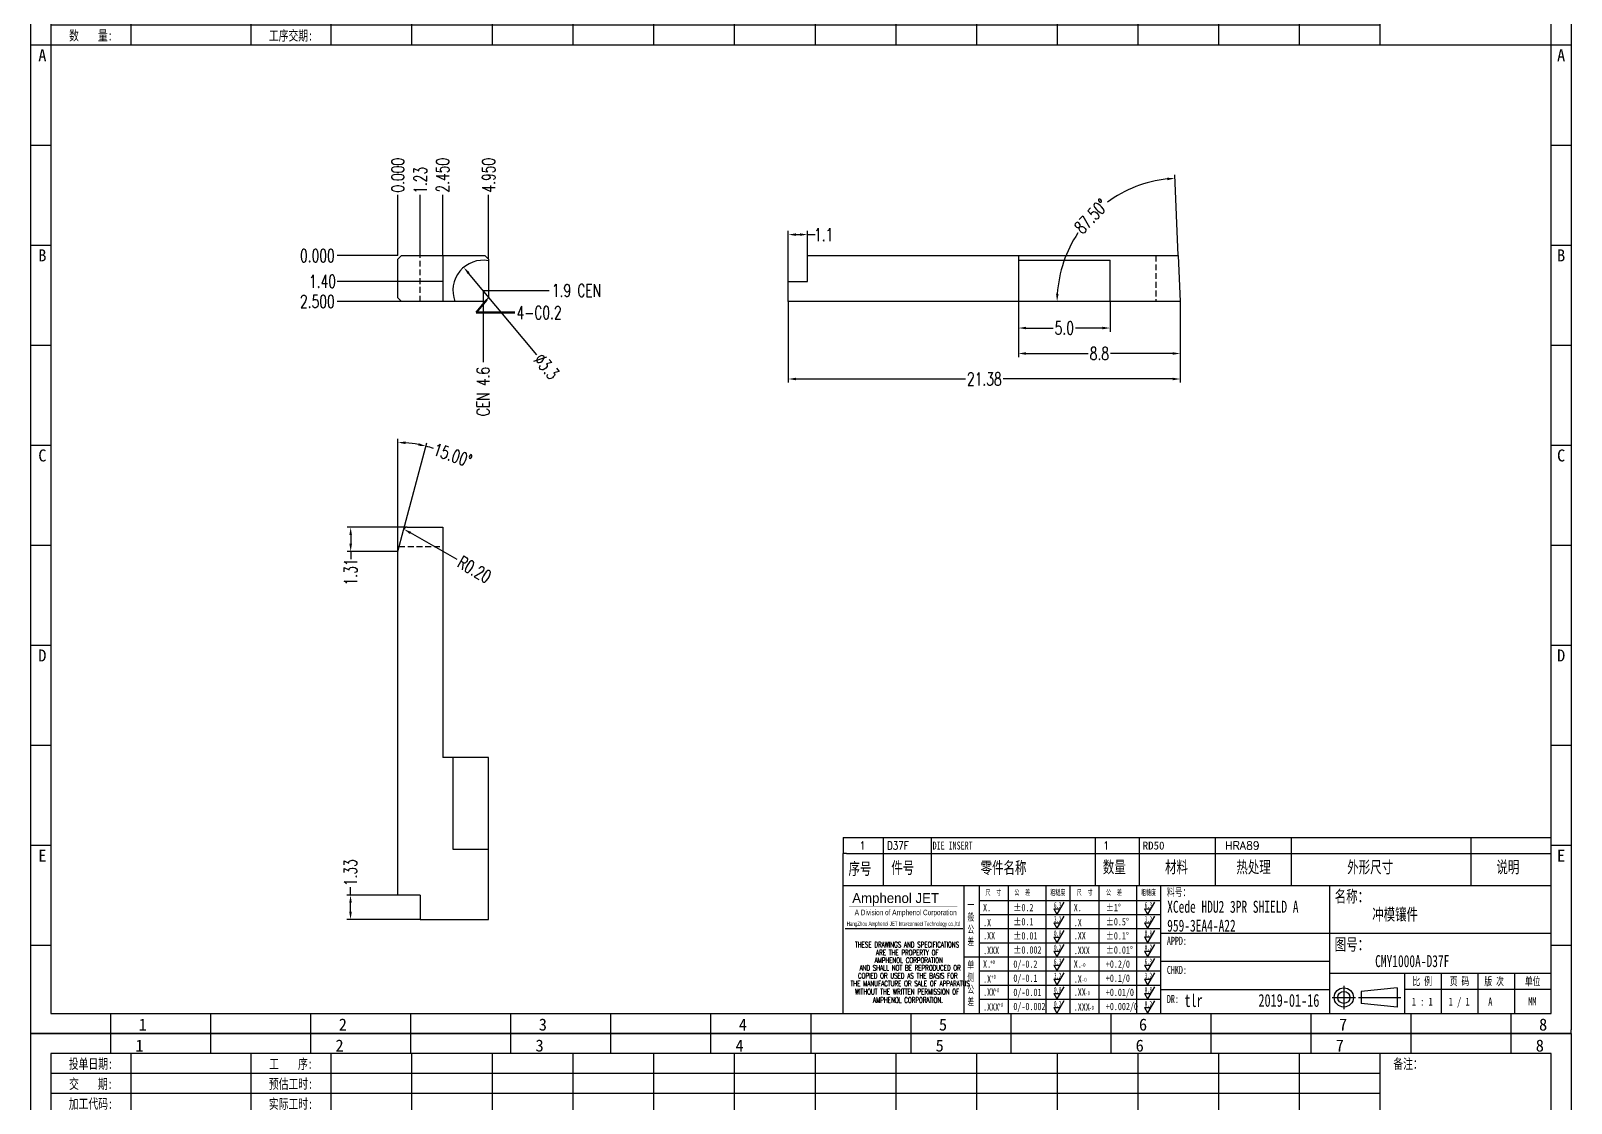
# Model space of a CAD drawing. Header units: millimetres. Extents: x -2852 to 5627, y -2271 to 1849.
# Drawn here: x -459.4 to -375.4, y -190.1 to -131.6 of the extents above; entities that cross this region are included whole.
import ezdxf
from ezdxf.enums import TextEntityAlignment as Align

# ---------------------------------------------------------------- set-up
doc = ezdxf.new("R2010")
doc.units = ezdxf.units.MM
doc.header["$PDSIZE"] = 3
doc.linetypes.add('DASHED2', pattern=[9.525, 6.35, -3.175])
for name, color, linetype in [('1', 7, 'Continuous'), ('11', 4, 'DASHED2'), ('41', 1, 'Continuous'), ('D03', 7, 'Continuous')]:
    doc.layers.add(name, color=color, linetype=linetype)
doc.styles.add('CH', font='仿宋_GB2312_0.ttf')
doc.styles.add('jet02', font='simplex.shx', dxfattribs={"width": 0.7})
doc.styles.add('SIMPLEX', font='SIMPLEX')
doc.styles.get("Standard").update_dxf_attribs({"font": '仿宋_GB2312_0.ttf', "width": 0.7})
doc.styles.add('TEXTSTYLE_1', font='TRIUMB.TTF')
doc.styles.add('TEXTSTYLE_2', font='TRIUM.TTF')
doc.styles.add('tk', font='', dxfattribs={"width": 0.7})
doc.styles.add('tk 2', font='仿宋_GB2312_0.ttf', dxfattribs={"width": 0.65})
doc.styles.add('tk 4', font='simplex.shx', dxfattribs={"width": 0.65, "bigfont": 'bigfont.shx'})
doc.styles.get('tk').set_extended_font_data('NSimSun')
doc.dimstyles.new('jet02', dxfattribs={"dimtxt": 3.5, "dimasz": 2.1, "dimexe": 1, "dimexo": 0, "dimgap": 0.5, "dimtad": 0, "dimtoh": 1, "dimdec": 3, "dimzin": 9, "dimdsep": 46, "dimtxsty": 'jet02', "dimcen": 0, "dimclrt": 256, "dimazin": 2, "dimtfac": 1, "dimtdec": 3, "dimtofl": 0, "dimtmove": 0, "dimatfit": 1, "dimfxl": 0, "dimarcsym": 0})

# ---------------------------------------------------------------- blocks, each defined once
blk = doc.blocks.new('A3-N')
at = {"layer": '1', "color": 1}
for p, q in [((0, 0), (0, 296.73)), ((0, 296.73), (420, 296.73)), ((21.82, 291.27), (21.82, 296.73)), ((49.09, 291.27), (49.09, 296.73)), ((76.36, 291.27), (76.36, 296.73)), ((103.64, 291.27), (103.64, 296.73)), ((103.64, 291.27), (103.64, 296.73)), ((103.64, 291.27), (103.64, 296.73)), ((130.91, 291.27), (130.91, 296.73)), ((158.18, 291.27), (158.18, 296.73)), ((185.45, 291.27), (185.45, 296.73)), ((212.73, 291.27), (212.73, 296.73)), ((240, 291.27), (240, 296.73)), ((267.27, 291.27), (267.27, 296.73)), ((294.55, 291.27), (294.55, 296.73)), ((321.82, 291.27), (321.82, 296.73)), ((349.09, 291.27), (349.09, 296.73)), ((376.36, 291.27), (376.36, 296.73)), ((403.64, 291.27), (403.64, 296.73)), ((420, 296.73), (420, 1)), ((5.45, 269.45), (0, 269.45)), ((420, 269.45), (414.55, 269.45)), ((5.45, 242.18), (0, 242.18)), ((420, 242.18), (414.55, 242.18)), ((5.45, 214.91), (0, 214.91)), ((420, 214.91), (414.55, 214.91)), ((5.45, 187.64), (0, 187.64)), ((420, 187.64), (414.55, 187.64)), ((5.45, 160.36), (0, 160.36)), ((420, 160.36), (414.55, 160.36)), ((5.45, 133.09), (0, 133.09)), ((420, 133.09), (414.55, 133.09)), ((5.45, 105.82), (0, 105.82)), ((420, 105.82), (414.55, 105.82)), ((5.45, 78.55), (0, 78.55)), ((420, 78.55), (414.55, 78.55)), ((5.45, 51.27), (0, 51.27)), ((420, 51.27), (414.55, 51.27)), ((222.45, 49.09), (221.45, 49.09)), ((221.45, 49.09), (221.45, 40.36)), ((222.45, 49.09), (414.55, 49.09)), ((232.36, 49.09), (232.36, 40.36)), ((245.45, 49.09), (245.45, 40.36)), ((290.18, 49.09), (290.18, 40.36)), ((302.18, 49.09), (302.18, 40.36)), ((322.91, 49.09), (322.91, 40.36)), ((343.64, 49.09), (343.64, 40.36)), ((392.73, 40.36), (392.73, 49.09)), ((258.55, 40.36), (258.55, 5.44)), ((266.45, 40.36), (266.45, 5.44)), ((276.78, 40.36), (276.78, 5.45)), ((291.18, 40.36), (291.18, 5.45)), ((301.51, 40.37), (301.51, 5.46)), ((308.01, 40.36), (308.01, 5.45)), ((354.09, 40.36), (354.09, 5.45)), ((308.01, 32.39), (258.55, 32.39)), ((308.01, 28.54), (258.55, 28.54)), ((414.55, 27.27), (308.01, 27.27)), ((5.45, 24), (0, 24)), ((308.01, 24.69), (258.55, 24.69)), ((420, 24), (414.55, 24)), ((308.01, 16.99), (258.55, 16.99)), ((354.09, 19.63), (308.01, 19.63)), ((308.01, 13.14), (258.55, 13.14)), ((414.55, 16.36), (354.09, 16.36)), ((374.55, 16.36), (374.55, 5.45)), ((384.55, 16.36), (384.55, 5.45)), ((394.55, 16.36), (394.55, 5.45)), ((404.55, 16.36), (404.55, 5.45)), ((308.01, 9.29), (258.55, 9.29)), ((308.01, 11.99), (354.09, 11.99)), ((372.51, 12.49), (362.69, 11.5)), ((362.69, 11.5), (362.69, 8.23)), ((372.51, 12.49), (372.51, 7.25)), ((414.55, 12), (374.55, 12)), ((21.82, 0), (21.82, 5.45)), ((49.09, 0), (49.09, 5.45)), ((76.36, 0), (76.36, 5.45)), ((103.64, 0), (103.64, 5.45)), ((130.91, 0), (130.91, 5.45)), ((158.18, 0), (158.18, 5.45)), ((185.45, 0), (185.45, 5.45)), ((212.73, 0), (212.73, 5.45)), ((240, 0), (240, 5.45)), ((267.27, 0), (267.27, 5.45)), ((294.55, 0), (294.55, 5.45)), ((321.82, 0), (321.82, 5.45)), ((349.09, 0), (349.09, 5.45)), ((372.51, 7.25), (362.69, 8.23)), ((376.36, 0), (376.36, 5.45)), ((403.64, 0), (403.64, 5.45)), ((1, 0), (0, 0)), ((420, 0), (1, 0)), ((420, 0), (420, 1))]:
    blk.add_line(p, q, dxfattribs=at)
at = {"layer": '1'}
for p, q in [((414.55, 278.18), (414.55, 284.73)), ((221.45, 40.36), (221.45, 5.45)), ((221.45, 40.36), (414.55, 40.36)), ((221.45, 40.36), (414.55, 40.36)), ((254.41, 40.36), (254.41, 5.45)), ((283.28, 40.36), (283.28, 5.45)), ((308.01, 36.24), (258.55, 36.24)), ((222.08, 28.67), (254.12, 28.67)), ((308.01, 20.84), (254.41, 20.84))]:
    blk.add_line(p, q, dxfattribs=at)
at = {"layer": '1', "color": 1, "ltscale": 0.05}
for p, q in [((278.93, 34.04), (279.79, 32.56)), ((278.93, 34.04), (280.65, 34.04)), ((281.68, 35.84), (279.79, 32.56)), ((303.66, 34.05), (304.52, 32.56)), ((303.66, 34.05), (305.38, 34.05)), ((306.41, 35.84), (304.52, 32.56)), ((278.93, 30.19), (279.79, 28.71)), ((278.93, 30.19), (280.65, 30.19)), ((281.68, 31.99), (279.79, 28.71)), ((303.66, 30.2), (305.38, 30.2)), ((303.66, 30.2), (304.52, 28.71)), ((306.41, 31.99), (304.52, 28.71)), ((278.93, 26.34), (279.79, 24.86)), ((278.93, 26.34), (280.65, 26.34)), ((281.68, 28.14), (279.79, 24.86)), ((303.66, 26.35), (304.52, 24.86)), ((303.66, 26.35), (305.38, 26.35)), ((306.41, 28.14), (304.52, 24.86)), ((278.93, 22.49), (280.65, 22.49)), ((278.93, 22.49), (279.79, 21.01)), ((281.68, 24.29), (279.79, 21.01)), ((303.66, 22.5), (305.38, 22.5)), ((303.66, 22.5), (304.52, 21.01)), ((306.41, 24.29), (304.52, 21.01)), ((278.93, 18.66), (279.79, 17.17)), ((278.93, 18.66), (280.65, 18.66)), ((281.68, 20.45), (279.79, 17.17)), ((303.66, 18.66), (304.52, 17.18)), ((303.66, 18.66), (305.38, 18.66)), ((306.41, 20.46), (304.52, 17.18)), ((278.93, 14.81), (280.65, 14.81)), ((278.93, 14.81), (279.79, 13.32)), ((281.68, 16.6), (279.79, 13.32)), ((281.68, 12.75), (279.79, 9.47)), ((303.66, 14.81), (305.38, 14.81)), ((303.66, 14.81), (304.52, 13.33)), ((306.41, 16.61), (304.52, 13.33)), ((306.41, 12.76), (304.52, 9.48)), ((278.93, 10.96), (279.79, 9.47)), ((278.93, 10.96), (280.65, 10.96)), ((281.68, 8.9), (279.79, 5.62)), ((303.66, 10.96), (304.52, 9.48)), ((303.66, 10.96), (305.38, 10.96)), ((306.41, 8.91), (304.52, 5.63)), ((278.93, 7.11), (279.79, 5.62)), ((278.93, 7.11), (280.65, 7.11)), ((303.66, 7.11), (305.38, 7.11)), ((303.66, 7.11), (304.52, 5.63))]:
    blk.add_line(p, q, dxfattribs=at)
at = {"layer": '1', "color": 1, "ltscale": 0.1}
for p, q in [((358.01, 13.02), (358.01, 6.71)), ((354.86, 9.87), (361.17, 9.87)), ((362.03, 9.87), (373.54, 9.87))]:
    blk.add_line(p, q, dxfattribs=at)
at = {"layer": '1'}
blk.add_lwpolyline([(221.45, 5.45), (414.55, 5.45), (414.55, 291.27), (5.45, 291.27), (5.45, 5.45), (414.55, 5.45)], dxfattribs=at)
at = {"layer": '1', "color": 7, "linetype": 'Continuous', "const_width": 0.123}
blk.add_lwpolyline([(223.11, 34.74), (252.6, 34.76)], dxfattribs=at)
at = {"layer": '1', "color": 1}
for radius in [2.62, 1.64]:
    blk.add_circle((358.01, 9.87), radius, dxfattribs=at)
at = {"layer": '41'}
for p, q in [((27.27, 291.27), (27.27, 269.45)), ((60, 291.27), (60, 269.45)), ((81.82, 291.27), (81.82, 269.45)), ((103.82, 291.27), (103.82, 269.45)), ((125.82, 291.27), (125.82, 269.45)), ((147.82, 291.27), (147.82, 269.45)), ((169.82, 291.27), (169.82, 269.45)), ((191.82, 291.27), (191.82, 269.45)), ((213.82, 291.27), (213.82, 269.45)), ((235.82, 291.27), (235.82, 269.45)), ((257.82, 291.27), (257.82, 269.45)), ((279.82, 291.27), (279.82, 269.45)), ((301.82, 291.27), (301.82, 269.45)), ((323.82, 291.27), (323.82, 269.45)), ((345.82, 291.27), (345.82, 269.45)), ((367.82, 291.27), (367.82, 269.45)), ((367.82, 285.82), (5.45, 285.82)), ((367.82, 280.36), (5.45, 280.36)), ((367.82, 274.91), (5.45, 274.91)), ((414.55, 269.45), (5.45, 269.45))]:
    blk.add_line(p, q, dxfattribs=at)
at = {"layer": '1', "color": 1}
for s, p in [('1', (29.64, 295.11)), ('2', (84.18, 295.11)), ('3', (138.73, 295.11)), ('4', (193.27, 295.11)), ('5', (247.82, 295.11)), ('6', (302.36, 295.11)), ('7', (356.91, 295.11)), ('8', (411.45, 295.11)), ('1', (30.53, 4.11)), ('2', (85.08, 4.11)), ('3', (139.62, 4.11)), ('4', (194.17, 4.11)), ('5', (248.72, 4.11)), ('6', (303.26, 4.11)), ('7', (357.81, 4.11)), ('8', (412.35, 4.11))]:
    blk.add_text(s, height=3.27, dxfattribs=at).set_placement(p, align=Align.TOP_CENTER)
at = {"layer": '1', "style": 'tk', "width": 0.7}
for s, p in [('投单日期:', (16.36, 288.55)), ('工    序:', (70.91, 288.55)), ('备注：', (375.51, 288.55)), ('交    期:', (16.36, 283.09)), ('预估工时:', (70.91, 283.09)), ('加工代码:', (16.36, 277.64)), ('实际工时:', (70.91, 277.64)), ('数    量:', (16.36, 272.18)), ('工序交期:', (70.91, 272.18))]:
    blk.add_text(s, height=2.727, dxfattribs=at).set_placement(p, align=Align.MIDDLE)
at = {"layer": '1', "color": 1}
for s, p in [('A', (2.04, 268.36)), ('B', (2.04, 213.82)), ('C', (2.04, 159.27)), ('D', (2.04, 104.73)), ('E', (2.04, 50.18))]:
    blk.add_text(s, height=3.27, dxfattribs=at).set_placement(p, align=Align.TOP_LEFT)
for s, p in [('A', (418.37, 268.36)), ('B', (418.37, 213.82)), ('C', (418.37, 159.27)), ('D', (418.37, 104.73)), ('E', (418.37, 50.18))]:
    blk.add_text(s, height=3.27, dxfattribs=at).set_placement(p, align=Align.TOP_RIGHT)
at = {"layer": '1', "color": 1, "style": 'tk 2', "width": 0.7}
for s, height, p in [('序号', 3.273, (222.96, 43.34)), ('件号', 3.273, (234.62, 43.61)), ('零件名称', 3.273, (258.97, 43.61)), ('数量', 3.273, (292.3, 43.78)), ('材料', 3.273, (309.27, 43.78)), ('热处理', 3.273, (328.71, 43.78)), ('外形尺寸', 3.273, (358.94, 43.78)), ('说明', 3.273, (399.61, 43.78)), ('料号：', 2.182, (309.77, 37.46)), ('名称：', 3.273, (355.52, 35.79)), ('图号：', 3.273, (355.52, 22.7)), ('比 例', 2.182, (376.69, 13.18)), ('页 码', 2.182, (386.85, 13.18)), ('版 次', 2.182, (396.31, 13.18)), ('单位', 2.182, (407.35, 13.18))]:
    blk.add_text(s, height=height, dxfattribs=at).set_placement(p)
at = {"layer": '1', "color": 7, "linetype": 'Continuous', "style": 'TEXTSTYLE_1'}
blk.add_text('Amphenol JET', height=2.7, dxfattribs=at).set_placement((223.96, 35.61))
at = {"layer": '1', "color": 7, "linetype": 'Continuous'}
for s, height, style, width, p in [('A Division of Amphenol Corporation', 1.5, 'TEXTSTYLE_2', 0.7, (224.64, 32.29)), ('HangZhou Amphenol JET Interconnect Technology co.,ltd ', 1.2, 'TEXTSTYLE_2', 0.6, (222.47, 29.36)), ('THESE DRAWINGS AND SPECIFICATIONS', 1.5, 'tk 4', 0.6, (224.73, 23.52)), ('ARE THE PROPERTY OF', 1.5, 'tk 4', 0.6, (230.45, 21.35)), ('AND SHALL NOT BE REPRODUCED OR', 1.5, 'tk 4', 0.6, (225.95, 17.17)), ('AMPHENOL CORPORATION', 1.5, 'tk 4', 0.6, (230.04, 19.27)), ('THE MANUFACTURE OR SALE OF APPARATUS', 1.5, 'tk 4', 0.6, (223.5, 12.92)), ('COPIED OR USED AS THE BASIS FOR', 1.5, 'tk 4', 0.6, (225.54, 15.02)), ('WITHOUT THE WRITTEN PERMISSION OF', 1.5, 'tk 4', 0.6, (224.73, 10.67)), ('AMPHENOL CORPORATION.', 1.5, 'tk 4', 0.6, (229.63, 8.4))]:
    blk.add_text(s, height=height, dxfattribs=dict(at, style=style, width=width)).set_placement(p)
at = {"layer": '1', "color": 1, "style": 'tk 2', "width": 0.7}
for s, p in [('X.', (259.64, 34.37)), ('%%P0.2', (267.9, 34.37)), ('X.', (284.37, 34.37)), ('%%P1%%D', (293.12, 34.37)), ('.X', (259.64, 30.28)), ('%%P0.1', (267.9, 30.52)), ('.X', (284.37, 30.28)), ('%%P0.5%%D', (293.12, 30.52)), ('.XX', (259.64, 26.71)), ('%%P0.01', (267.9, 26.67)), ('.XX', (284.37, 26.71)), ('%%P0.1%%D', (293.12, 26.67)), ('.XXX', (259.64, 22.68)), ('%%P0.002', (267.9, 22.82)), ('.XXX', (284.37, 22.68)), ('%%P0.01%%D', (293.12, 22.82)), ('X.', (259.64, 18.97)), ('0/-0.2', (267.9, 18.97)), ('X.', (284.37, 18.97)), ('+0.2/0', (293.12, 18.97)), ('.X', (259.64, 14.88)), ('0/-0.1', (267.9, 15.12)), ('.X', (284.37, 14.88)), ('+0.1/0', (293.12, 15.12)), ('.XX', (259.64, 11.31)), ('0/-0.01', (267.9, 11.27)), ('0/-0.002', (267.9, 7.42)), ('.XX', (284.37, 11.31)), ('+0.01/0', (293.12, 11.27)), ('+0.002/0', (293.12, 7.42)), ('.XXX', (259.64, 7.28)), ('.XXX', (284.37, 7.28))]:
    blk.add_text(s, height=2, dxfattribs=at).set_placement(p, align=Align.MIDDLE_LEFT)
at = {"layer": '1', "color": 1, "ltscale": 0.05, "style": 'tk 2', "width": 0.5}
for s, p in [('6.3', (279.01, 34.26)), ('6.3', (303.74, 34.27)), ('3.2', (279.01, 30.41)), ('3.2', (303.74, 30.42)), ('0.8', (279.01, 26.56)), ('0.8', (303.74, 26.57)), ('0.2', (279.01, 22.71)), ('0.2', (303.74, 22.72)), ('6.3', (279.01, 18.87)), ('6.3', (303.74, 18.88)), ('3.2', (279.01, 15.02)), ('0.8', (279.01, 11.17)), ('3.2', (303.74, 15.03)), ('0.8', (303.74, 11.18)), ('0.2', (279.01, 7.32)), ('0.2', (303.74, 7.33))]:
    blk.add_text(s, height=1.6, dxfattribs=at).set_placement(p)
at = {"layer": '1', "style": 'tk 2', "width": 0.7}
for s, p in [('APPD:', (309.77, 24.21)), ('CHKD:', (309.77, 16.27)), ('DR:', (309.77, 8.35))]:
    blk.add_text(s, height=2.182, dxfattribs=at).set_placement(p)
at = {"layer": '1', "color": 7, "style": 'tk 2', "width": 0.7}
blk.add_text('MM', height=2.182, dxfattribs=at).set_placement((408.31, 7.75))
at = {"layer": '1', "color": 1, "ltscale": 0.05, "char_height": 1.5, "width": 6.3627, "attachment_point": 1, "style": 'tk 2'}
for s, insert in [('尺  寸', (260.31, 39.25)), ('公  差', (268.17, 39.25)), ('粗糙度', (277.98, 39.25)), ('尺  寸', (285.2, 39.25)), ('公  差', (293.18, 39.25)), ('粗糙度', (302.71, 39.26))]:
    blk.add_mtext(s, dxfattribs=dict(at, insert=insert))
at = {"layer": '1', "ltscale": 0.05, "char_height": 2, "width": 2.5195, "attachment_point": 1, "style": 'tk 2'}
for s, insert in [('一般公差', (255.39, 36.11)), ('单侧公差', (255.39, 19.71))]:
    blk.add_mtext(s, dxfattribs=dict(at, insert=insert))
at = {"layer": '1', "color": 1, "ltscale": 0.05, "char_height": 1.2, "width": 5.1396, "attachment_point": 1, "line_spacing_factor": 0.8, "style": 'tk 2'}
for s, insert in [('+0', (261.58, 20.13)), ('-0', (286.31, 19.33)), ('+0', (261.88, 16.09)), ('-0', (286.61, 15.29)), ('+0', (262.79, 12.45)), ('+0', (263.87, 8.44)), ('-0', (287.51, 11.65)), ('-0', (288.59, 7.64))]:
    blk.add_mtext(s, dxfattribs=dict(at, insert=insert))
at = {"layer": '1', "style": 'tk 2', "width": 0.7}
for tag, p in [('PATR-NO1', (309.84, 32.96)), ('TITLE', (365.74, 30.9)), ('PATR-NO2', (309.84, 27.81)), ('DWG-NO:', (366.54, 18.14))]:
    blk.add_attdef(tag, p, '', height=3.27, dxfattribs=at)
at = {"layer": '1', "color": 1, "style": 'tk 2', "width": 0.7}
for tag, p in [('DRAW', (314.55, 7.27)), ('DATE', (334.72, 7.32))]:
    blk.add_attdef(tag, p, '', height=3.49, dxfattribs=at)
at = {"layer": '1', "style": 'tk 2', "width": 0.7}
for tag, p in [('SCALE', (376.55, 8.73)), ('SHEET', (386.6, 8.72)), ('REV', (397.38, 8.73))]:
    blk.add_attdef(tag, text='', height=2.18, dxfattribs=at).set_placement(p, align=Align.MIDDLE_LEFT)
blk = doc.blocks.new('FB3')
at = {"layer": '1', "color": 1}
for p, q in [((0, 4.36), (193.09, 4.36)), ((0, 4.36), (0, 0)), ((10.91, 4.36), (10.91, 0)), ((24, 4.36), (24, 0)), ((68.73, 4.36), (68.73, 0)), ((80.73, 4.36), (80.73, 0)), ((101.45, 4.36), (101.45, 0)), ((122.18, 4.36), (122.18, 0)), ((171.27, 0), (171.27, 4.36))]:
    blk.add_line(p, q, dxfattribs=at)
at = {"layer": '1'}
for tag, style, p in [('ITEM', 'SIMPLEX', (4.36, 2.18)), ('PARTNO', 'SIMPLEX', (12, 2.18)), ('QTY', 'SIMPLEX', (74.18, 2.18)), ('MATL', 'CH', (81.72, 2.18)), ('FINISH', 'SIMPLEX', (104.17, 2.18)), ('SPEC', 'SIMPLEX', (130.91, 2.18)), ('REMARK', 'SIMPLEX', (174.06, 2.18))]:
    blk.add_attdef(tag, text='', height=2.18, dxfattribs=dict(at, style=style)).set_placement(p, align=Align.MIDDLE_LEFT)
at = {"layer": '1', "style": 'tk', "width": 0.7}
blk.add_attdef('DIE', text='', height=2.18, dxfattribs=at).set_placement((24.43, 2.18), align=Align.MIDDLE_LEFT)
blk = doc.blocks.new('*D3106')
at = {"layer": '41', "ltscale": 0.05}
blk.add_line((475.807, -2596.267), (472.499, -2596.267), dxfattribs=at)
at = {"layer": 'Defpoints', "color": 0, "ltscale": 0.05}
for p in [(472.499, -2596.267), (475.807, -2596.267), (475.807, -2596.267)]:
    blk.add_point(p, dxfattribs=at)
at = {"layer": '41', "ltscale": 0.05, "insert": (471.419, -2596.267), "char_height": 0.7, "attachment_point": 5, "style": 'jet02'}
blk.add_mtext('0.000', dxfattribs=at)
blk = doc.blocks.new('*D3107')
at = {"layer": '41', "ltscale": 0.05}
blk.add_line((476.007, -2598.767), (472.499, -2598.767), dxfattribs=at)
at = {"layer": 'Defpoints', "color": 0, "ltscale": 0.05}
for p in [(475.807, -2596.267), (472.499, -2598.767), (476.007, -2598.767)]:
    blk.add_point(p, dxfattribs=at)
at = {"layer": '41', "ltscale": 0.05, "insert": (471.419, -2598.767), "char_height": 0.7, "attachment_point": 5, "style": 'jet02'}
blk.add_mtext('2.500', dxfattribs=at)
blk = doc.blocks.new('*D3108')
at = {"layer": '41', "ltscale": 0.05}
blk.add_line((475.807, -2597.667), (472.499, -2597.667), dxfattribs=at)
at = {"layer": 'Defpoints', "color": 0, "ltscale": 0.05}
for p in [(475.807, -2596.267), (472.499, -2597.667), (475.807, -2597.667)]:
    blk.add_point(p, dxfattribs=at)
at = {"layer": '41', "ltscale": 0.05, "insert": (471.699, -2597.667), "char_height": 0.7, "attachment_point": 5, "style": 'jet02'}
blk.add_mtext('1.40', dxfattribs=at)
blk = doc.blocks.new('*D3109')
at = {"layer": '41', "ltscale": 0.05}
blk.add_line((480.457, -2598.167), (484.066, -2598.167), dxfattribs=at)
at = {"layer": 'Defpoints', "color": 0, "ltscale": 0.05}
for p in [(475.807, -2596.267), (480.457, -2598.167), (484.066, -2598.167)]:
    blk.add_point(p, dxfattribs=at)
at = {"layer": '41', "ltscale": 0.05, "insert": (485.554, -2598.167), "char_height": 0.7, "attachment_point": 5, "style": 'jet02'}
blk.add_mtext('1.9{\\C1; CEN }', dxfattribs=at)
blk = doc.blocks.new('*D3110')
at = {"layer": '41', "ltscale": 0.05}
blk.add_line((475.807, -2596.267), (475.807, -2592.958), dxfattribs=at)
at = {"layer": 'Defpoints', "color": 0, "ltscale": 0.05}
for p in [(475.807, -2592.958), (475.807, -2596.267), (475.807, -2596.267)]:
    blk.add_point(p, dxfattribs=at)
at = {"layer": '41', "ltscale": 0.05, "insert": (475.807, -2591.878), "char_height": 0.7, "attachment_point": 5, "rotation": 90, "style": 'jet02'}
blk.add_mtext('0.000', dxfattribs=at)
blk = doc.blocks.new('*D3111')
at = {"layer": '41', "ltscale": 0.05}
blk.add_line((477.032, -2596.267), (477.032, -2592.958), dxfattribs=at)
at = {"layer": 'Defpoints', "color": 0, "ltscale": 0.05}
for p in [(477.032, -2592.958), (475.807, -2596.267), (477.032, -2596.267)]:
    blk.add_point(p, dxfattribs=at)
at = {"layer": '41', "ltscale": 0.05, "insert": (477.032, -2592.158), "char_height": 0.7, "attachment_point": 5, "rotation": 90, "style": 'jet02'}
blk.add_mtext('1.23', dxfattribs=at)
blk = doc.blocks.new('*D3112')
at = {"layer": '41', "ltscale": 0.05}
blk.add_line((478.257, -2596.267), (478.257, -2592.958), dxfattribs=at)
at = {"layer": 'Defpoints', "color": 0, "ltscale": 0.05}
for p in [(478.257, -2592.958), (475.807, -2596.267), (478.257, -2596.267)]:
    blk.add_point(p, dxfattribs=at)
at = {"layer": '41', "ltscale": 0.05, "insert": (478.257, -2591.878), "char_height": 0.7, "attachment_point": 5, "rotation": 90, "style": 'jet02'}
blk.add_mtext('2.450', dxfattribs=at)
blk = doc.blocks.new('*D3113')
at = {"layer": '41', "ltscale": 0.05}
blk.add_line((480.757, -2596.467), (480.757, -2592.958), dxfattribs=at)
at = {"layer": 'Defpoints', "color": 0, "ltscale": 0.05}
for p in [(480.757, -2592.958), (475.807, -2596.267), (480.757, -2596.467)]:
    blk.add_point(p, dxfattribs=at)
at = {"layer": '41', "ltscale": 0.05, "insert": (480.757, -2591.878), "char_height": 0.7, "attachment_point": 5, "rotation": 90, "style": 'jet02'}
blk.add_mtext('4.950', dxfattribs=at)
blk = doc.blocks.new('*D3114')
at = {"layer": '41', "ltscale": 0.05}
blk.add_line((480.457, -2598.167), (480.457, -2602.076), dxfattribs=at)
at = {"layer": 'Defpoints', "color": 0, "ltscale": 0.05}
for p in [(475.807, -2596.267), (480.457, -2598.167), (480.457, -2602.076)]:
    blk.add_point(p, dxfattribs=at)
at = {"layer": '41', "ltscale": 0.05, "insert": (480.457, -2603.844), "char_height": 0.7, "attachment_point": 5, "rotation": 90, "style": 'jet02'}
blk.add_mtext('{\\C1; CEN }4.6', dxfattribs=at)
blk = doc.blocks.new('*D3115')
at = {"layer": '41', "ltscale": 0.05}
blk.add_line((483.384, -2601.667), (479.668, -2597.223), dxfattribs=at)
blk.add_solid([(479.722, -2597.178), (479.615, -2597.268), (479.399, -2596.901)], dxfattribs=at)
at = {"layer": 'Defpoints', "color": 0, "ltscale": 0.05}
for p in [(479.399, -2596.901), (481.516, -2599.433)]:
    blk.add_point(p, dxfattribs=at)
at = {"layer": '41', "ltscale": 0.05, "insert": (483.919, -2602.308), "char_height": 0.7, "attachment_point": 5, "rotation": 309.89719, "style": 'jet02'}
blk.add_mtext('∅3.3', dxfattribs=at)
blk = doc.blocks.new('*D3116')
at = {"layer": '41', "ltscale": 0.05}
for p, q in [((497.101, -2597.667), (497.101, -2594.918)), ((497.521, -2595.118), (497.731, -2595.118)), ((498.151, -2596.267), (498.151, -2594.918)), ((498.151, -2595.118), (498.571, -2595.118))]:
    blk.add_line(p, q, dxfattribs=at)
for points in [[(497.521, -2595.048), (497.521, -2595.188), (497.101, -2595.118)], [(497.731, -2595.048), (497.731, -2595.188), (498.151, -2595.118)]]:
    blk.add_solid(points, dxfattribs=at)
at = {"layer": 'Defpoints', "color": 0, "ltscale": 0.05}
for p in [(498.151, -2595.118), (498.151, -2596.267), (497.101, -2597.667)]:
    blk.add_point(p, dxfattribs=at)
at = {"layer": '41', "ltscale": 0.05, "insert": (499.032, -2595.118), "char_height": 0.7, "attachment_point": 5, "style": 'jet02'}
blk.add_mtext('1.1', dxfattribs=at)
blk = doc.blocks.new('*D3117')
at = {"layer": '41', "ltscale": 0.05}
for p, q in [((497.101, -2598.767), (497.101, -2603.191)), ((518.478, -2598.767), (518.478, -2603.191)), ((497.521, -2602.991), (506.756, -2602.991)), ((518.058, -2602.991), (508.823, -2602.991))]:
    blk.add_line(p, q, dxfattribs=at)
for points in [[(497.521, -2602.921), (497.521, -2603.061), (497.101, -2602.991)], [(518.058, -2602.921), (518.058, -2603.061), (518.478, -2602.991)]]:
    blk.add_solid(points, dxfattribs=at)
at = {"layer": 'Defpoints', "color": 0, "ltscale": 0.05}
for p in [(497.101, -2598.767), (518.478, -2598.767), (497.101, -2602.991)]:
    blk.add_point(p, dxfattribs=at)
at = {"layer": '41', "ltscale": 0.05, "insert": (507.79, -2602.991), "char_height": 0.7, "attachment_point": 5, "style": 'jet02'}
blk.add_mtext('21.38', dxfattribs=at)
blk = doc.blocks.new('*D3118')
at = {"layer": '41', "ltscale": 0.05}
for p, q in [((509.651, -2598.767), (509.651, -2601.802)), ((518.478, -2598.767), (518.478, -2601.802)), ((510.071, -2601.602), (513.451, -2601.602)), ((518.058, -2601.602), (514.678, -2601.602))]:
    blk.add_line(p, q, dxfattribs=at)
for points in [[(510.071, -2601.532), (510.071, -2601.672), (509.651, -2601.602)], [(518.058, -2601.532), (518.058, -2601.672), (518.478, -2601.602)]]:
    blk.add_solid(points, dxfattribs=at)
at = {"layer": 'Defpoints', "color": 0, "ltscale": 0.05}
for p in [(509.651, -2598.767), (518.478, -2598.767), (518.478, -2601.602)]:
    blk.add_point(p, dxfattribs=at)
at = {"layer": '41', "ltscale": 0.05, "insert": (514.065, -2601.602), "char_height": 0.7, "attachment_point": 5, "style": 'jet02'}
blk.add_mtext('8.8', dxfattribs=at)
blk = doc.blocks.new('*D3119')
at = {"layer": '41', "ltscale": 0.05}
for p, q in [((509.651, -2598.767), (509.651, -2600.412)), ((514.651, -2598.767), (514.651, -2600.412)), ((510.071, -2600.212), (511.537, -2600.212)), ((514.231, -2600.212), (512.764, -2600.212))]:
    blk.add_line(p, q, dxfattribs=at)
for points in [[(510.071, -2600.142), (510.071, -2600.282), (509.651, -2600.212)], [(514.231, -2600.142), (514.231, -2600.282), (514.651, -2600.212)]]:
    blk.add_solid(points, dxfattribs=at)
at = {"layer": 'Defpoints', "color": 0, "ltscale": 0.05}
for p in [(509.651, -2598.767), (514.651, -2598.767), (509.651, -2600.212)]:
    blk.add_point(p, dxfattribs=at)
at = {"layer": '41', "ltscale": 0.05, "insert": (512.151, -2600.212), "char_height": 0.7, "attachment_point": 5, "style": 'jet02'}
blk.add_mtext('5.0', dxfattribs=at)
blk = doc.blocks.new('*D3120')
at = {"layer": '41', "ltscale": 0.05}
blk.add_line((518.369, -2596.267), (518.176, -2591.853), dxfattribs=at)
for start, end in [(96.08131, 126.29616), (146.20384, 176.41869)]:
    blk.add_arc((518.478, -2598.767), 6.72, start, end, dxfattribs=at)
for points in [[(517.761, -2592.014), (517.772, -2592.154), (518.185, -2592.053)], [(511.841, -2598.349), (511.701, -2598.345), (511.758, -2598.767)]]:
    blk.add_solid(points, dxfattribs=at)
at = {"layer": 'Defpoints', "color": 0, "ltscale": 0.05}
for p in [(514.95, -2593.047), (518.369, -2596.267), (497.101, -2598.767), (518.478, -2598.767), (518.478, -2598.767)]:
    blk.add_point(p, dxfattribs=at)
at = {"layer": '41', "ltscale": 0.05, "insert": (513.624, -2594.12), "char_height": 0.7, "attachment_point": 5, "rotation": 46.25, "style": 'jet02'}
blk.add_mtext('87.50°', dxfattribs=at)
blk = doc.blocks.new('*D3121')
at = {"layer": '41', "ltscale": 0.05}
for p, q in [((473.228, -2631.13), (473.228, -2630.71)), ((475.807, -2631.13), (473.028, -2631.13)), ((473.228, -2632.037), (473.228, -2631.55)), ((477.032, -2632.457), (473.028, -2632.457))]:
    blk.add_line(p, q, dxfattribs=at)
for points in [[(473.158, -2631.55), (473.298, -2631.55), (473.228, -2631.13)], [(473.158, -2632.037), (473.298, -2632.037), (473.228, -2632.457)]]:
    blk.add_solid(points, dxfattribs=at)
at = {"layer": 'Defpoints', "color": 0, "ltscale": 0.05}
for p in [(473.228, -2631.13), (475.807, -2631.13), (477.032, -2632.457)]:
    blk.add_point(p, dxfattribs=at)
at = {"layer": '41', "ltscale": 0.05, "insert": (473.228, -2629.91), "char_height": 0.7, "attachment_point": 5, "rotation": 90, "style": 'jet02'}
blk.add_mtext('1.33', dxfattribs=at)
blk = doc.blocks.new('*D3122')
at = {"layer": '41', "ltscale": 0.05}
for p, q in [((476.313, -2611.08), (473.037, -2611.08)), ((473.237, -2611.5), (473.237, -2611.974)), ((475.807, -2612.394), (473.037, -2612.394)), ((473.237, -2612.394), (473.237, -2612.814))]:
    blk.add_line(p, q, dxfattribs=at)
for points in [[(473.167, -2611.5), (473.307, -2611.5), (473.237, -2611.08)], [(473.167, -2611.974), (473.307, -2611.974), (473.237, -2612.394)]]:
    blk.add_solid(points, dxfattribs=at)
at = {"layer": 'Defpoints', "color": 0, "ltscale": 0.05}
for p in [(476.313, -2611.08), (473.237, -2612.394), (475.807, -2612.394)]:
    blk.add_point(p, dxfattribs=at)
at = {"layer": '41', "ltscale": 0.05, "insert": (473.237, -2613.509), "char_height": 0.7, "attachment_point": 5, "rotation": 90, "style": 'jet02'}
blk.add_mtext('1.31', dxfattribs=at)
blk = doc.blocks.new('*D3123')
at = {"layer": '41', "ltscale": 0.05}
for p, q in [((475.807, -2612.394), (475.807, -2606.254)), ((476.12, -2611.228), (477.397, -2606.464))]:
    blk.add_line(p, q, dxfattribs=at)
for start, end in [(79.05213, 85.94787), (70.94787, 75)]:
    blk.add_arc((475.807, -2612.394), 5.94, start, end, dxfattribs=at)
for points in [[(476.225, -2606.539), (476.23, -2606.399), (475.807, -2606.454)], [(476.951, -2606.494), (476.92, -2606.631), (477.345, -2606.657)]]:
    blk.add_solid(points, dxfattribs=at)
at = {"layer": 'Defpoints', "color": 0, "ltscale": 0.05}
for p in [(476.325, -2606.477), (476.12, -2611.228), (475.807, -2612.394), (475.807, -2612.394), (475.807, -2631.13)]:
    blk.add_point(p, dxfattribs=at)
at = {"layer": '41', "ltscale": 0.05, "insert": (478.8, -2607.144), "char_height": 0.7, "attachment_point": 5, "rotation": 340.94787, "style": 'jet02'}
blk.add_mtext('15.00°', dxfattribs=at)
blk = doc.blocks.new('*D3124')
at = {"layer": '41', "ltscale": 0.05}
blk.add_line((479.036, -2612.838), (476.504, -2611.389), dxfattribs=at)
blk.add_solid([(476.539, -2611.329), (476.469, -2611.45), (476.139, -2611.181)], dxfattribs=at)
at = {"layer": 'Defpoints', "color": 0, "ltscale": 0.05}
for p in [(476.139, -2611.181), (476.313, -2611.28)]:
    blk.add_point(p, dxfattribs=at)
at = {"layer": '41', "ltscale": 0.05, "insert": (479.983, -2613.38), "char_height": 0.7, "attachment_point": 5, "rotation": 330.21905, "style": 'jet02'}
blk.add_mtext('R0.20', dxfattribs=at)

msp = doc.modelspace()

# ---------------------------------------------------------------- linework, layer by layer
at = {"layer": '11', "ltscale": 0.05}
for p, q in [((-438.1753, -146.3371), (-438.1753, -143.8371)), ((-398.0569, -143.8371), (-398.0569, -146.3371)), ((-439.3295, -159.7002), (-436.9503, -159.7002))]:
    msp.add_line(p, q, dxfattribs=at)
at = {"layer": 'D03', "ltscale": 0.05}
for p, q in [((-436.9503, -143.8371), (-436.9503, -146.3371)), ((-405.5569, -143.8371), (-405.5569, -146.3371)), ((-405.5569, -144.0871), (-400.5569, -144.0871)), ((-400.5569, -146.3371), (-400.5569, -144.0871)), ((-436.9503, -145.2371), (-439.4003, -145.2371)), ((-438.8947, -158.6502), (-436.9503, -158.6502)), ((-436.9503, -158.6502), (-436.9503, -171.2002)), ((-439.4003, -159.9644), (-439.0879, -158.7984)), ((-439.4003, -178.7002), (-439.4003, -159.9644)), ((-434.4503, -171.2002), (-436.9503, -171.2002)), ((-436.4003, -171.2002), (-436.4003, -176.2002)), ((-434.4503, -180.0276), (-434.4503, -171.2002)), ((-436.4003, -176.2002), (-434.4503, -176.2002)), ((-438.1753, -178.7002), (-439.4003, -178.7002)), ((-438.1753, -178.7002), (-438.1753, -180.0276)), ((-438.1753, -180.0276), (-434.4503, -180.0276))]:
    msp.add_line(p, q, dxfattribs=at)
for points in [[(-434.4503, -144.0371), (-434.4503, -146.1371), (-434.6503, -146.3371), (-439.2003, -146.3371), (-439.4003, -146.1371), (-439.4003, -144.0371), (-439.2003, -143.8371), (-434.6503, -143.8371)], [(-418.1069, -145.2371), (-417.0569, -145.2371), (-417.0569, -143.8371), (-396.8386, -143.8371), (-396.7295, -146.3371), (-418.1069, -146.3371)]]:
    msp.add_lwpolyline(points, close=True, dxfattribs=at)
for centre, radius, start, end in [((-434.7503, -145.7371), 1.65, 79.524318, 201.323686), ((-438.8947, -158.8502), 0.2, 90, 165)]:
    msp.add_arc(centre, radius, start, end, dxfattribs=at)

# ---------------------------------------------------------------- block references
at = {"layer": '1', "ltscale": 0.05, "xscale": 0.2000000000000455, "yscale": 0.2000000000000455, "zscale": 0.2000000000000455}
for p, values in [((-459.4145, -186.2581), {'DWG-NO:': 'CMY1000A-D37F', 'TITLE': '冲模镶件', 'REV': 'A', 'SHEET': '1 / 1', 'DRAW': 'tlr', 'DATE': '2019-01-16', 'PATR-NO1': 'XCede HDU2 3PR SHIELD A', 'PATR-NO2': '959-3EA4-A22', 'SCALE': '1 : 1'}), ((-459.4145, -245.6035), {'DWG-NO:': 'CMY1000A-D37G', 'TITLE': '冲模镶件', 'REV': 'A', 'SHEET': '1 / 1', 'DRAW': 'tlr', 'DATE': '2019-01-16', 'PATR-NO1': 'XCede HDU2 3PR SHIELD A', 'PATR-NO2': '959-3EA4-A22', 'SCALE': '1 : 1'})]:
    msp.add_blockref('A3-N', p, dxfattribs=at).add_auto_attribs(values)
at = {"layer": '1', "ltscale": 0.05}
ref = msp.add_blockref('FB3', (-415.1236, -176.4399), dxfattribs=dict(at, xscale=0.2000000000000455, yscale=0.2000000000000455, zscale=0.2000000000000455))
ref.add_attrib('PARTNO', 'D37F', dxfattribs={"height": 0.43636, "style": 'SIMPLEX', "width": 0.8}).set_placement((-412.7236, -176.0035), align=Align.MIDDLE_LEFT)
ref.add_attrib('ITEM', '1', dxfattribs={"height": 0.4364, "style": 'SIMPLEX'}).set_placement((-414.2509, -176.0035), align=Align.MIDDLE_LEFT)
ref.add_attrib('DIE', 'DIE INSERT', dxfattribs={"height": 0.43636, "style": 'tk', "width": 0.7}).set_placement((-410.2376, -176.0035), align=Align.MIDDLE_LEFT)
ref.add_attrib('QTY', '1', dxfattribs={"height": 0.4364, "style": 'SIMPLEX'}).set_placement((-400.9637, -176.0035), align=Align.MIDDLE_LEFT)
ref.add_attrib('MATL', 'RD50', dxfattribs={"height": 0.43636, "style": 'CH'}).set_placement((-398.7804, -176.0035), align=Align.MIDDLE_LEFT)
ref.add_attrib('FINISH', 'HRA89', dxfattribs={"height": 0.43636, "style": 'SIMPLEX'}).set_placement((-394.2891, -176.0035), align=Align.MIDDLE_LEFT)

# ---------------------------------------------------------------- texts
at = {"layer": '41', "ltscale": 0.05, "insert": (-432.9249, -146.9412), "char_height": 0.7, "attachment_point": 4, "style": 'jet02'}
msp.add_mtext('4-C0.2', dxfattribs=at)

# ---------------------------------------------------------------- dimensions: what is measured, and where the dimension line sits
at = {"layer": '41', "ltscale": 0.05}
for feature_location, offset, dtype, origin, override, picture, middle, set_off in [((-439.4002933241, -143.8371392253), (0, 3.3086829367), 1, (-439.4002933241, -143.8371392253), {"dimscale": 0.2, "dimtoh": 0, "dimzin": 1, "dimclrd": 256, "dimclre": 256, "dimadec": 3, "dimazin": 0, "dimatfit": 3, "dimlwd": 65535, "dimlwe": 65535}, '*D3110', (-439.4002933241, -139.4484562886), (-915.2077048823, 2452.4298167741)), ((-436.9503, -143.8371), (0, 3.3087), 1, (-439.4003, -143.8371), {"dimscale": 0.2, "dimtoh": 0, "dimzin": 1, "dimclrd": 256, "dimclre": 256, "dimadec": 3, "dimazin": 0, "dimatfit": 3, "dimlwd": 65535, "dimlwe": 65535}, '*D3112', (-436.9503, -139.4485), (-915.2077, 2452.4298)), ((-434.4503, -144.0371), (0, 3.5087), 1, (-439.4003, -143.8371), {"dimscale": 0.2, "dimtoh": 0, "dimzin": 1, "dimclrd": 256, "dimclre": 256, "dimadec": 3, "dimazin": 0, "dimatfit": 3, "dimlwd": 65535, "dimlwe": 65535}, '*D3113', (-434.4503, -139.4485), (-915.2077, 2452.4298)), ((-438.1752933241, -143.8371392253), (0, 3.3086829367), 1, (-439.4002933241, -143.8371392253), {"dimscale": 0.2, "dimtoh": 0, "dimdec": 2, "dimzin": 1, "dimclrd": 256, "dimclre": 256, "dimazin": 0, "dimatfit": 3, "dimlwd": 65535, "dimlwe": 65535}, '*D3111', (-438.1752933241, -139.7284562886), (-915.2077048823, 2452.4298167741)), ((-439.4002933241, -143.8371392253), (-3.3086829367, 0), 0, (-439.4002933241, -143.8371392253), {"dimscale": 0.2, "dimtoh": 0, "dimzin": 1, "dimclrd": 256, "dimclre": 256, "dimadec": 3, "dimazin": 0, "dimatfit": 3, "dimlwd": 65535, "dimlwe": 65535}, '*D3106', (-443.7889762608, -143.8371392253), (-915.2077048823, 2452.4298167741)), ((-439.2003, -146.3371), (-3.5087, 0), 0, (-439.4003, -143.8371), {"dimscale": 0.2, "dimtoh": 0, "dimzin": 1, "dimclrd": 256, "dimclre": 256, "dimadec": 3, "dimazin": 0, "dimatfit": 3, "dimlwd": 65535, "dimlwe": 65535}, '*D3107', (-443.789, -146.3371), (-915.2077, 2452.4298)), ((-439.4003, -145.2371), (-3.3087, 0), 0, (-439.4003, -143.8371), {"dimscale": 0.2, "dimtoh": 0, "dimdec": 2, "dimzin": 1, "dimclrd": 256, "dimclre": 256, "dimazin": 0, "dimatfit": 3, "dimlwd": 65535, "dimlwe": 65535}, '*D3108', (-443.509, -145.2371), (-915.2077, 2452.4298))]:
    dim = msp.add_ordinate_dim(feature_location=feature_location, offset=offset, dtype=dtype, origin=origin, dimstyle='jet02', override=override, dxfattribs=at)
    dim.commit()
    dim.dimension.update_dxf_attribs({"geometry": picture, "text_midpoint": middle, "insert": set_off})
for base, line1, line2, picture, middle in [((-400.2576, -140.6172), ((-396.7295, -146.3371), (-418.1069, -146.3371)), ((-396.8386, -143.8371), (-396.7295, -146.3371)), '*D3120', (-401.5841, -141.6898)), ((-438.8826, -154.0471), ((-439.4003, -178.7002), (-439.4003, -159.9644)), ((-439.4003, -159.9644), (-439.0879, -158.7984)), '*D3123', (-436.4074, -154.7139))]:
    dim = msp.add_angular_dim_2l(base=base, line1=line1, line2=line2, dimstyle='jet02', override={"dimscale": 0.2, "dimtoh": 0, "dimdec": 2, "dimzin": 1, "dimclrd": 256, "dimclre": 256, "dimazin": 0, "dimatfit": 3, "dimlwd": 65535, "dimlwe": 65535}, dxfattribs=at)
    dim.commit()
    dim.dimension.update_dxf_attribs({"geometry": picture, "text_midpoint": middle, "insert": (-915.2077, 2452.4298)})
for base, p1, p2, override, picture, middle, set_off in [((-417.0569201509, -142.6878392393), (-418.1069201509, -145.2371392253), (-417.0569201509, -143.8371392253), {"dimscale": 0.2, "dimtoh": 0, "dimdec": 1, "dimzin": 1, "dimclrd": 256, "dimclre": 256, "dimadec": 1, "dimazin": 0, "dimatfit": 3, "dimlwd": 65535, "dimlwe": 65535}, '*D3116', (-416.1752534842, -142.6878392393), (-915.2077048823, 2452.4298167741)), ((-418.1069, -150.5612), (-396.7295, -146.3371), (-418.1069, -146.3371), {"dimscale": 0.2, "dimtoh": 0, "dimdec": 2, "dimzin": 1, "dimclrd": 256, "dimclre": 256, "dimazin": 0, "dimatfit": 3, "dimlwd": 65535, "dimlwe": 65535}, '*D3117', (-407.4182, -150.5612), (-915.2077, 2452.4298)), ((-396.7295, -149.1718), (-405.5569, -146.3371), (-396.7295, -146.3371), {"dimscale": 0.2, "dimtoh": 0, "dimdec": 1, "dimzin": 1, "dimclrd": 256, "dimclre": 256, "dimadec": 1, "dimazin": 0, "dimatfit": 3, "dimlwd": 65535, "dimlwe": 65535}, '*D3118', (-401.1432, -149.1718), (-915.2077, 2452.4298)), ((-405.5569, -147.7823), (-400.5569, -146.3371), (-405.5569, -146.3371), {"dimscale": 0.2, "dimtoh": 0, "dimdec": 1, "dimzin": 1, "dimclrd": 256, "dimclre": 256, "dimadec": 1, "dimazin": 0, "dimatfit": 3, "dimlwd": 65535, "dimlwe": 65535}, '*D3119', (-403.0569, -147.7823), (-915.2077, 2452.4298))]:
    dim = msp.add_linear_dim(base=base, p1=p1, p2=p2, dimstyle='jet02', override=override, dxfattribs=at)
    dim.commit()
    dim.dimension.update_dxf_attribs({"geometry": picture, "text_midpoint": middle, "insert": set_off})
for feature_location, offset, dtype, origin, text, picture, middle, set_off in [((-434.7503, -145.7371), (3.6087, 0), 0, (-439.4003, -143.8371), '<>{\\C1; CEN }', '*D3109', (-429.6533, -145.7371), (-915.2077, 2452.4298)), ((-434.7502933241, -145.7371392253), (0, -3.9086829467), 1, (-439.4002933241, -143.8371392253), '{\\C1; CEN }<>', '*D3114', (-434.7502933241, -151.4141555054), (-915.2077048823, 2452.4298167741))]:
    dim = msp.add_ordinate_dim(feature_location=feature_location, offset=offset, dtype=dtype, origin=origin, text=text, dimstyle='jet02', override={"dimscale": 0.2, "dimtoh": 0, "dimdec": 1, "dimzin": 1, "dimclrd": 256, "dimclre": 256, "dimadec": 1, "dimazin": 0, "dimatfit": 3, "dimlwd": 65535, "dimlwe": 65535}, dxfattribs=at)
    dim.commit()
    dim.dimension.update_dxf_attribs({"geometry": picture, "text_midpoint": middle, "insert": set_off})
dim = msp.add_diameter_dim_2p(p1=(-433.692, -147.003), p2=(-435.8086, -144.4713), dimstyle='jet02', override={"dimscale": 0.2, "dimtoh": 0, "dimdec": 1, "dimzin": 1, "dimclrd": 256, "dimclre": 256, "dimadec": 1, "dimazin": 0, "dimatfit": 3, "dimlwd": 65535, "dimlwe": 65535}, dxfattribs=at)
dim.commit()
dim.dimension.update_dxf_attribs({"geometry": '*D3115', "text_midpoint": (-431.2885, -149.8778), "dimtype": 131, "insert": (-915.2077, 2452.4298)})
for base, p1, p2, picture, middle in [((-441.9702, -159.9644), (-438.8947, -158.6502), (-439.4003, -159.9644), '*D3122', (-441.9702, -161.0794)), ((-441.9793, -178.7002), (-438.1753, -180.0276), (-439.4003, -178.7002), '*D3121', (-441.9793, -177.4802))]:
    dim = msp.add_linear_dim(base=base, p1=p1, p2=p2, angle=90, dimstyle='jet02', override={"dimscale": 0.2, "dimtoh": 0, "dimdec": 2, "dimzin": 1, "dimclrd": 256, "dimclre": 256, "dimazin": 0, "dimatfit": 3, "dimlwd": 65535, "dimlwe": 65535}, dxfattribs=at)
    dim.commit()
    dim.dimension.update_dxf_attribs({"geometry": picture, "text_midpoint": middle, "insert": (-915.2077, 2452.4298)})
dim = msp.add_radius_dim(center=(-438.8947, -158.8502), mpoint=(-439.0683, -158.7508), dimstyle='jet02', override={"dimscale": 0.2, "dimtoh": 0, "dimdec": 2, "dimzin": 1, "dimclrd": 256, "dimclre": 256, "dimazin": 0, "dimtmove": 1, "dimatfit": 3, "dimlwd": 65535, "dimlwe": 65535}, dxfattribs=at)
dim.commit()
dim.dimension.update_dxf_attribs({"geometry": '*D3124', "text_midpoint": (-435.2246, -160.9505), "dimtype": 132, "insert": (-915.2077, 2452.4298)})

# ---------------------------------------------------------------- leaders
at = {"layer": '41', "ltscale": 0.05, "annotation_type": 0, "has_hookline": 1, "hookline_direction": 0, "text_width": 2.59}
msp.add_leader([(-434.5503, -146.2371), (-435.1249, -146.9412), (-433.0249, -146.9412)], dimstyle='jet02', override={"dimscale": 0.2, "dimtoh": 0, "dimdec": 2, "dimzin": 1, "dimclrd": 256, "dimclre": 256, "dimazin": 0, "dimatfit": 3, "dimlwd": 65535, "dimlwe": 65535}, dxfattribs=at)

doc.saveas('drawing.dxf')
